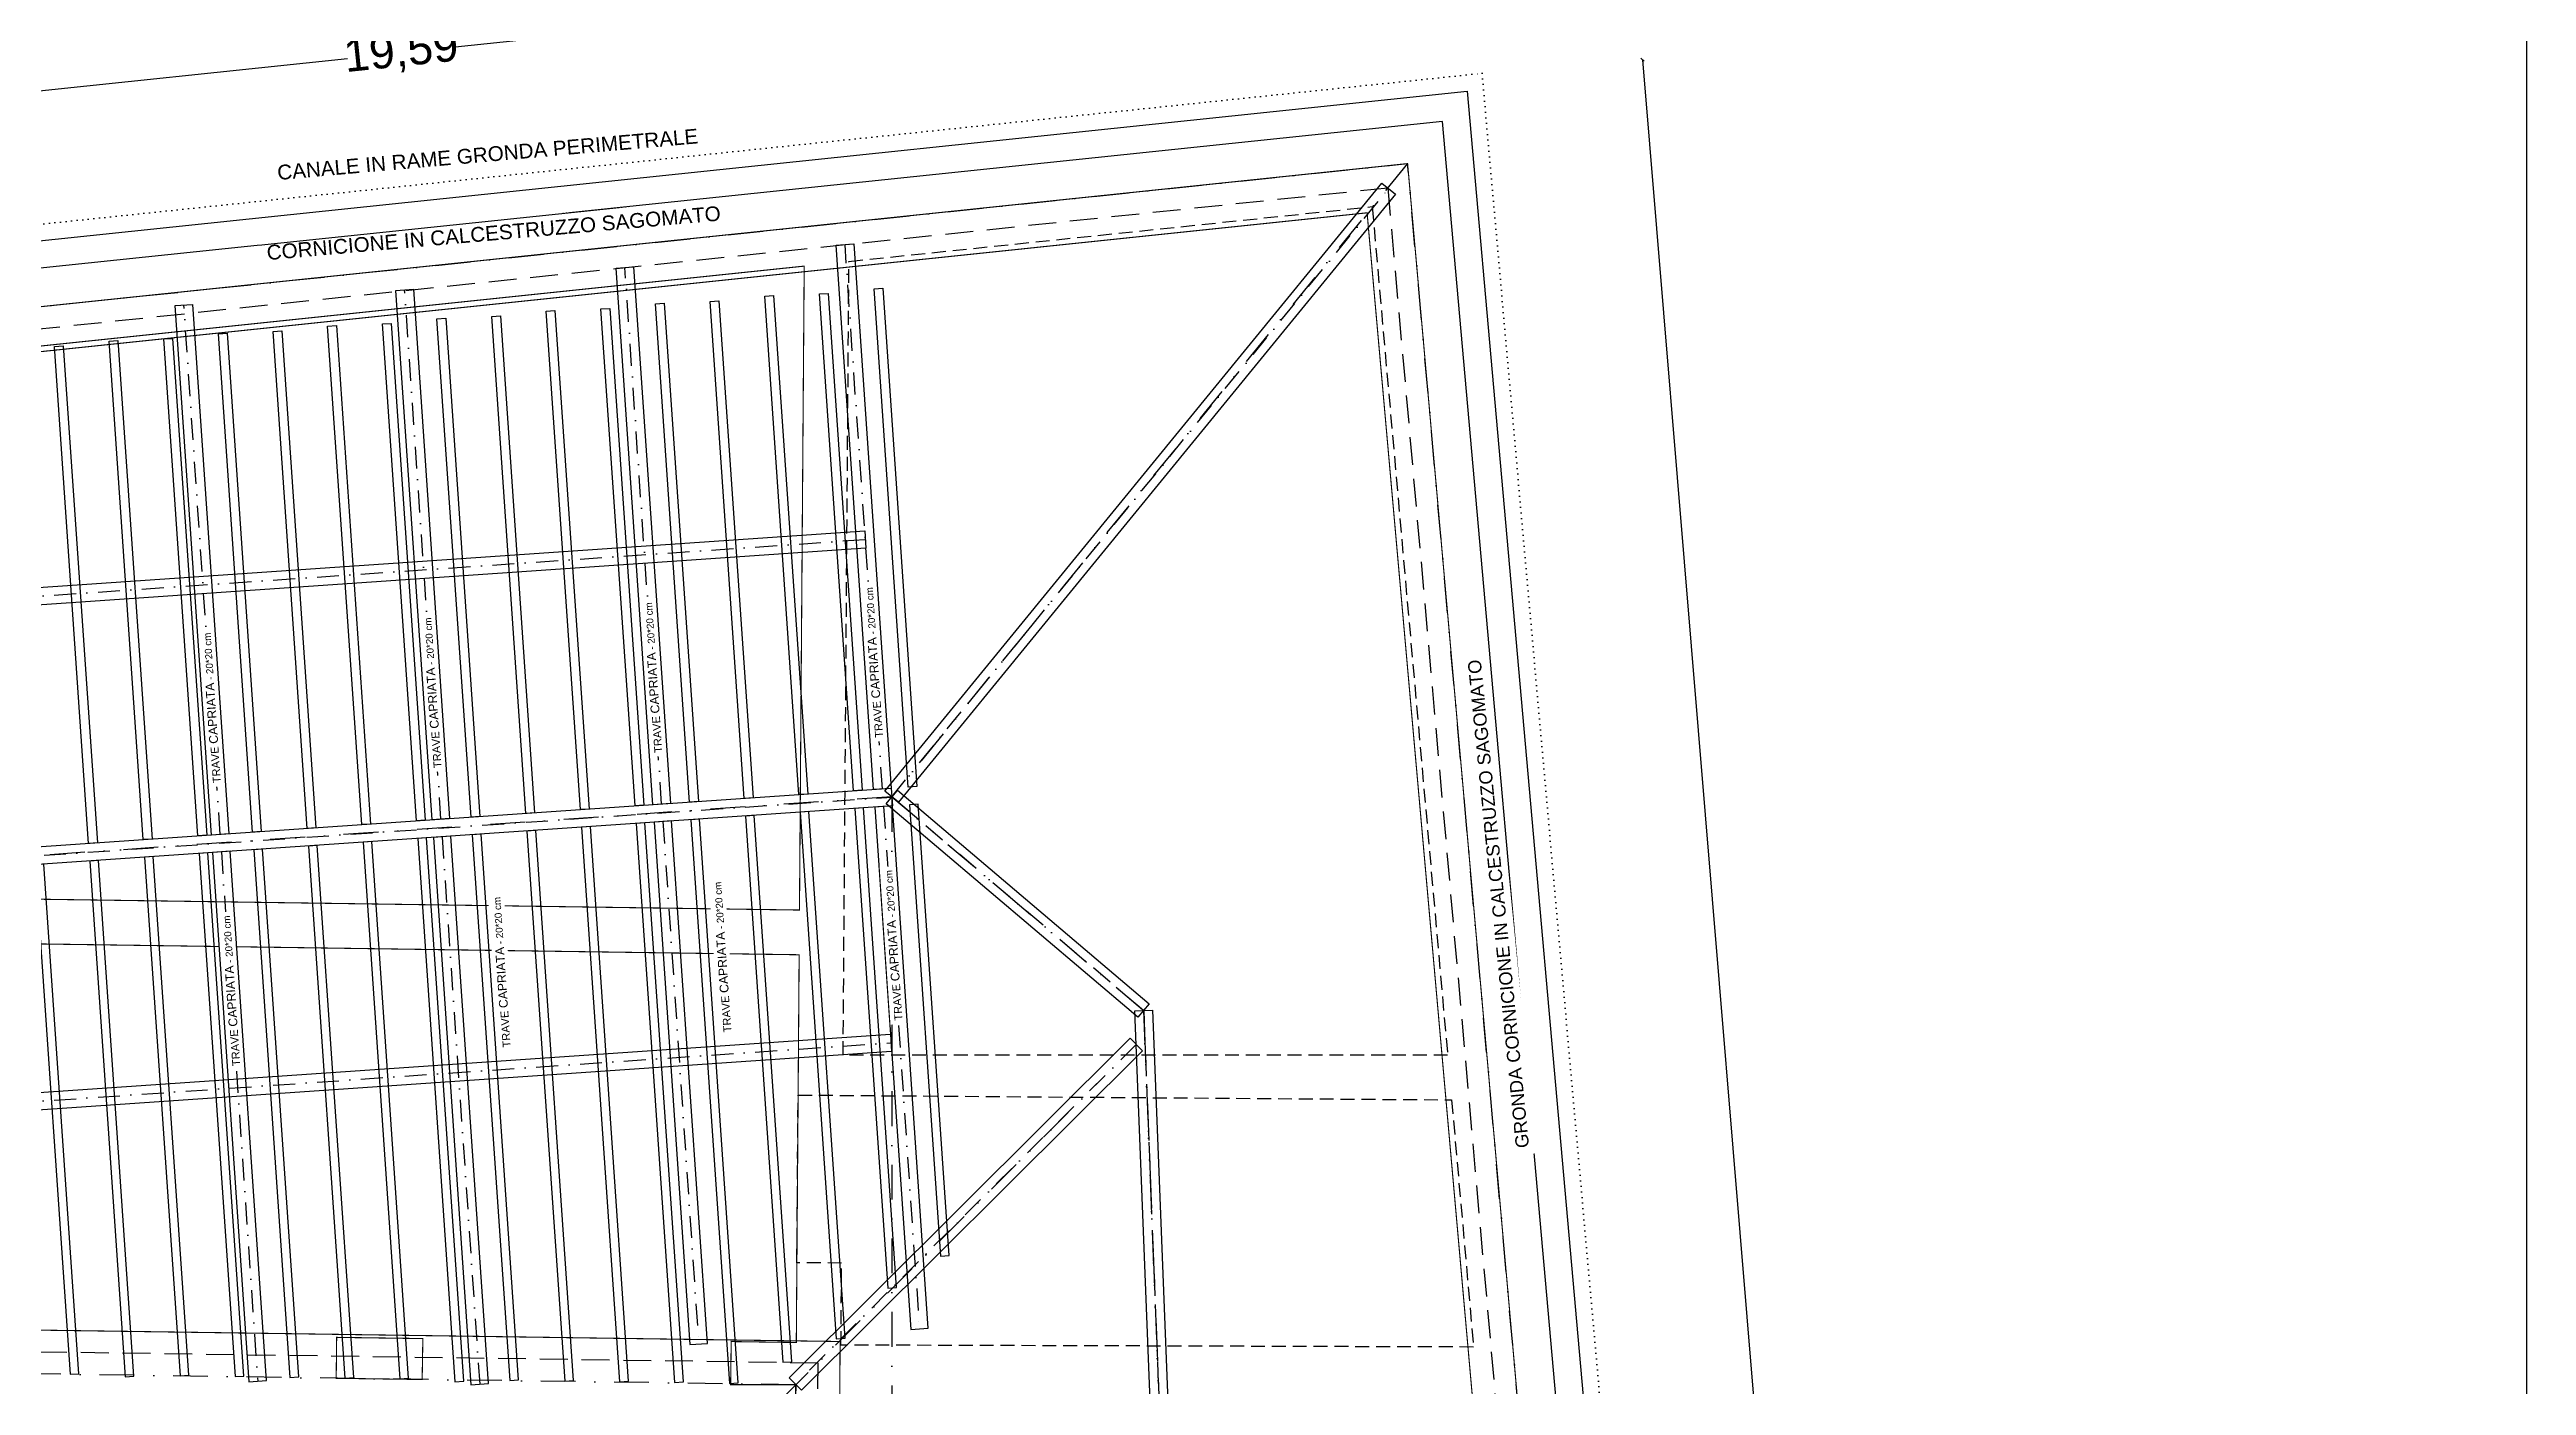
# Model space of a CAD drawing. Header units: millimetres. Extents: x 1607 to 8094, y 411 to 16262.
# Drawn here: x 5832 to 8094, y 11656 to 12876 of the extents above; entities that cross this region are included whole.
import ezdxf

# ---------------------------------------------------------------- set-up
doc = ezdxf.new("R2010")
doc.units = ezdxf.units.MM
for name, pattern in [('PUNTO', [0.25, 0, -0.25]), ('Punto e Tratto', [0.670278, 0.3175, -0.176389, 0, -0.176389]), ('TRATTEGGIATA', [19.05, 12.7, -6.35]), ('TRATTOPUNTO', [1, 0.5, -0.25, 0, -0.25])]:
    doc.linetypes.add(name, pattern=pattern)
for name, color, linetype in [('00_CARPENTERIA CA', 7, 'Continuous'), ('00_CARPENTERIA SECONDARIA', 40, 'Continuous'), ('00_CARPENTERIA TETTO', 5, 'Continuous'), ('00_STRUTTURE MURI', 1, 'Continuous'), ('B_QUOTE_100', 1, 'Continuous'), ('TESTO MEDIO', 2, 'Continuous')]:
    doc.layers.add(name, color=color, linetype=linetype)
doc.styles.add('ARIAL', font='arial.ttf')
doc.styles.get("Standard").update_dxf_attribs({"font": 'arial.ttf'})
doc.dimstyles.new('ARIAL', dxfattribs={"dimtxt": 7, "dimasz": 3, "dimexe": 0.18, "dimexo": 0.0625, "dimgap": 0.09, "dimtad": 0, "dimlfac": 0.01, "dimzin": 0, "dimtxsty": 'Standard', "dimblk": 'OBLIQUE', "dimcen": 0.09, "dimse1": 1, "dimse2": 1, "dimadec": 0, "dimazin": 0, "dimtfac": 1, "dimtofl": 0, "dimtmove": 0, "dimatfit": 3, "dimfxl": 1, "dimtolj": 1, "dimtzin": 0, "dimarcsym": 0})

# ---------------------------------------------------------------- blocks, each defined once
blk = doc.blocks.new('*U254')
at = {"layer": '00_CARPENTERIA TETTO'}
blk.add_lwpolyline([(-19870.9, -4326.2), (-17764.3, -4326.2), (-17764.3, -4342.2), (-19870.9, -4342.2)], close=True, dxfattribs=at)
at = {"layer": '00_CARPENTERIA TETTO', "linetype": 'TRATTOPUNTO', "ltscale": 40}
blk.add_lwpolyline([(-19870.9, -4334.2), (-17764.3, -4334.2)], dxfattribs=at)
blk = doc.blocks.new('*U263')
at = {"layer": '00_CARPENTERIA TETTO'}
blk.add_lwpolyline([(-19870.9, -4326.2), (-18293.1, -4326.2), (-18293.1, -4342.2), (-19870.9, -4342.2)], close=True, dxfattribs=at)
at = {"layer": '00_CARPENTERIA TETTO', "linetype": 'TRATTOPUNTO', "ltscale": 40}
blk.add_lwpolyline([(-19870.9, -4334.2), (-18293.1, -4334.2)], dxfattribs=at)
blk = doc.blocks.new('*U440')
at = {"layer": '00_CARPENTERIA SECONDARIA', "color": 40}
blk.add_lwpolyline([(0, 4), (466.2, 4), (466.2, -4), (0, -4)], close=True, dxfattribs=at)
blk = doc.blocks.new('*U265')
at = {"layer": '00_CARPENTERIA TETTO'}
blk.add_lwpolyline([(-19870.9, -4326.2), (-19386.5, -4326.2), (-19386.5, -4342.2), (-19870.9, -4342.2)], close=True, dxfattribs=at)
at = {"layer": '00_CARPENTERIA TETTO', "linetype": 'TRATTOPUNTO', "ltscale": 40}
blk.add_lwpolyline([(-19870.9, -4334.2), (-19386.5, -4334.2)], dxfattribs=at)
blk = doc.blocks.new('*U272')
at = {"layer": '00_CARPENTERIA TETTO'}
blk.add_lwpolyline([(-19870.9, -4326.2), (-19370.1, -4326.2), (-19370.1, -4342.2), (-19870.9, -4342.2)], close=True, dxfattribs=at)
at = {"layer": '00_CARPENTERIA TETTO', "linetype": 'TRATTOPUNTO', "ltscale": 40}
blk.add_lwpolyline([(-19870.9, -4334.2), (-19370.1, -4334.2)], dxfattribs=at)
blk = doc.blocks.new('*U271')
at = {"layer": '00_CARPENTERIA TETTO'}
blk.add_lwpolyline([(-19870.9, -4326.2), (-19386.7, -4326.2), (-19386.7, -4342.2), (-19870.9, -4342.2)], close=True, dxfattribs=at)
at = {"layer": '00_CARPENTERIA TETTO', "linetype": 'TRATTOPUNTO', "ltscale": 40}
blk.add_lwpolyline([(-19870.9, -4334.2), (-19386.7, -4334.2)], dxfattribs=at)
blk = doc.blocks.new('*U495')
at = {"layer": '00_CARPENTERIA TETTO'}
blk.add_lwpolyline([(-19870.9, -4326.2), (-19380, -4326.2), (-19380, -4342.2), (-19870.9, -4342.2)], close=True, dxfattribs=at)
at = {"layer": '00_CARPENTERIA TETTO', "linetype": 'TRATTOPUNTO', "ltscale": 40}
blk.add_lwpolyline([(-19870.9, -4334.2), (-19380, -4334.2)], dxfattribs=at)
blk = doc.blocks.new('*U264')
at = {"layer": '00_CARPENTERIA TETTO'}
blk.add_lwpolyline([(-19870.9, -4326.2), (-19392.9, -4326.2), (-19392.9, -4342.2), (-19870.9, -4342.2)], close=True, dxfattribs=at)
at = {"layer": '00_CARPENTERIA TETTO', "linetype": 'TRATTOPUNTO', "ltscale": 40}
blk.add_lwpolyline([(-19870.9, -4334.2), (-19392.9, -4334.2)], dxfattribs=at)
blk = doc.blocks.new('*U406')
at = {"layer": '00_CARPENTERIA SECONDARIA', "color": 40}
blk.add_lwpolyline([(0, 4), (454.6, 4), (454.6, -4), (0, -4)], close=True, dxfattribs=at)
blk = doc.blocks.new('*U433')
at = {"layer": '00_CARPENTERIA SECONDARIA', "color": 40}
blk.add_lwpolyline([(0, 4), (471.8, 4), (471.8, -4), (0, -4)], close=True, dxfattribs=at)
blk = doc.blocks.new('*U404')
at = {"layer": '00_CARPENTERIA SECONDARIA', "color": 40}
blk.add_lwpolyline([(0, 4), (456, 4), (456, -4), (0, -4)], close=True, dxfattribs=at)
blk = doc.blocks.new('*U434')
at = {"layer": '00_CARPENTERIA SECONDARIA', "color": 40}
blk.add_lwpolyline([(0, 4), (474.5, 4), (474.5, -4), (0, -4)], close=True, dxfattribs=at)
blk = doc.blocks.new('*U435')
at = {"layer": '00_CARPENTERIA SECONDARIA', "color": 40}
blk.add_lwpolyline([(0, 4), (478.6, 4), (478.6, -4), (0, -4)], close=True, dxfattribs=at)
blk = doc.blocks.new('*U436')
at = {"layer": '00_CARPENTERIA SECONDARIA', "color": 40}
blk.add_lwpolyline([(0, 4), (482.7, 4), (482.7, -4), (0, -4)], close=True, dxfattribs=at)
blk = doc.blocks.new('*U432')
at = {"layer": '00_CARPENTERIA SECONDARIA', "color": 40}
blk.add_lwpolyline([(0, 4), (486.9, 4), (486.9, -4), (0, -4)], close=True, dxfattribs=at)
blk = doc.blocks.new('*U431')
at = {"layer": '00_CARPENTERIA SECONDARIA', "color": 40}
blk.add_lwpolyline([(0, 4), (490.9, 4), (490.9, -4), (0, -4)], close=True, dxfattribs=at)
blk = doc.blocks.new('*U430')
at = {"layer": '00_CARPENTERIA SECONDARIA', "color": 40}
blk.add_lwpolyline([(0, 4), (497.1, 4), (497.1, -4), (0, -4)], close=True, dxfattribs=at)
blk = doc.blocks.new('*U429')
at = {"layer": '00_CARPENTERIA SECONDARIA', "color": 40}
blk.add_lwpolyline([(0, 4), (499.3, 4), (499.3, -4), (0, -4)], close=True, dxfattribs=at)
blk = doc.blocks.new('*U425')
at = {"layer": '00_CARPENTERIA SECONDARIA', "color": 40}
blk.add_lwpolyline([(0, 4), (503.3, 4), (503.3, -4), (0, -4)], close=True, dxfattribs=at)
blk = doc.blocks.new('*U426')
at = {"layer": '00_CARPENTERIA SECONDARIA', "color": 40}
blk.add_lwpolyline([(0, 4), (507.4, 4), (507.4, -4), (0, -4)], close=True, dxfattribs=at)
blk = doc.blocks.new('*U427')
at = {"layer": '00_CARPENTERIA SECONDARIA', "color": 40}
blk.add_lwpolyline([(0, 4), (511.5, 4), (511.5, -4), (0, -4)], close=True, dxfattribs=at)
blk = doc.blocks.new('*U428')
at = {"layer": '00_CARPENTERIA SECONDARIA', "color": 40}
blk.add_lwpolyline([(0, 4), (515.7, 4), (515.7, -4), (0, -4)], close=True, dxfattribs=at)
blk = doc.blocks.new('*U424')
at = {"layer": '00_CARPENTERIA SECONDARIA', "color": 40}
blk.add_lwpolyline([(0, 4), (499.8, 4), (499.8, -4), (0, -4)], close=True, dxfattribs=at)
blk = doc.blocks.new('*U423')
at = {"layer": '00_CARPENTERIA SECONDARIA', "color": 40}
blk.add_lwpolyline([(0, 4), (481.8, 4), (481.8, -4), (0, -4)], close=True, dxfattribs=at)
blk = doc.blocks.new('*U422')
at = {"layer": '00_CARPENTERIA SECONDARIA', "color": 40}
blk.add_lwpolyline([(0, 4), (438.9, 4), (438.9, -4), (0, -4)], close=True, dxfattribs=at)
blk = doc.blocks.new('*U402')
at = {"layer": '00_CARPENTERIA SECONDARIA', "color": 40}
blk.add_lwpolyline([(0, 4), (412.9, 4), (412.9, -4), (0, -4)], close=True, dxfattribs=at)
blk = doc.blocks.new('*U269')
at = {"layer": '00_CARPENTERIA TETTO'}
blk.add_lwpolyline([(-19870.9, -4326.2), (-19431.7, -4326.2), (-19431.7, -4342.2), (-19870.9, -4342.2)], close=True, dxfattribs=at)
at = {"layer": '00_CARPENTERIA TETTO', "linetype": 'TRATTOPUNTO', "ltscale": 40}
blk.add_lwpolyline([(-19870.9, -4334.2), (-19431.7, -4334.2)], dxfattribs=at)
blk = doc.blocks.new('*U496')
at = {"layer": '00_CARPENTERIA TETTO'}
blk.add_lwpolyline([(-19870.9, -4326.2), (-19372.8, -4326.2), (-19372.8, -4342.2), (-19870.9, -4342.2)], close=True, dxfattribs=at)
at = {"layer": '00_CARPENTERIA TETTO', "linetype": 'TRATTOPUNTO', "ltscale": 40}
blk.add_lwpolyline([(-19870.9, -4334.2), (-19372.8, -4334.2)], dxfattribs=at)
blk = doc.blocks.new('*U277')
at = {"layer": '00_CARPENTERIA TETTO'}
blk.add_lwpolyline([(-19870.9, -4326.2), (-19569.6, -4326.2), (-19569.6, -4342.2), (-19870.9, -4342.2)], close=True, dxfattribs=at)
at = {"layer": '00_CARPENTERIA TETTO', "linetype": 'TRATTOPUNTO', "ltscale": 40}
blk.add_lwpolyline([(-19870.9, -4334.2), (-19569.6, -4334.2)], dxfattribs=at)
blk = doc.blocks.new('*U491')
at = {"layer": '00_CARPENTERIA TETTO'}
blk.add_lwpolyline([(-19870.9, -4326.2), (-19154, -4326.2), (-19154, -4342.2), (-19870.9, -4342.2)], close=True, dxfattribs=at)
at = {"layer": '00_CARPENTERIA TETTO', "linetype": 'TRATTOPUNTO', "ltscale": 40}
blk.add_lwpolyline([(-19870.9, -4334.2), (-19154, -4334.2)], dxfattribs=at)
blk = doc.blocks.new('*U497')
at = {"layer": '00_CARPENTERIA TETTO', "color": 40}
blk.add_lwpolyline([(0, 8), (1464.1, 8), (1464.1, -8), (0, -8)], close=True, dxfattribs=at)
at = {"layer": '00_CARPENTERIA TETTO', "color": 40, "linetype": 'TRATTOPUNTO', "ltscale": 40}
blk.add_lwpolyline([(0, 0), (1464.1, 0)], dxfattribs=at)
blk = doc.blocks.new('*U498')
at = {"layer": '00_CARPENTERIA TETTO', "color": 40}
blk.add_lwpolyline([(0, 8), (1487.6, 8), (1487.6, -8), (0, -8)], close=True, dxfattribs=at)
at = {"layer": '00_CARPENTERIA TETTO', "color": 40, "linetype": 'TRATTOPUNTO', "ltscale": 40}
blk.add_lwpolyline([(0, 0), (1487.6, 0)], dxfattribs=at)
blk = doc.blocks.new('_OBLIQUE')
at = {"color": 0, "linetype": 'ByBlock'}
blk.add_line((-0.5, -0.5), (0.5, 0.5), dxfattribs=at)
blk = doc.blocks.new('*D580')
at = {"layer": 'B_QUOTE_100', "color": 0, "lineweight": -2, "transparency": 16777216}
for p, q in [((7127.5, 12974.6), (6202.5, 12877.8)), ((5179.4, 12770.7), (6104.4, 12867.5))]:
    blk.add_line(p, q, dxfattribs=at)
at = {"layer": 'Defpoints', "color": 0, "transparency": 16777216}
for p in [(7127.5, 12974.6), (7140.1, 12854.1), (5192, 12650.2)]:
    blk.add_point(p, dxfattribs=at)
at = {"layer": 'B_QUOTE_100', "color": 0, "lineweight": -2, "transparency": 16777216, "xscale": 3, "yscale": 3, "zscale": 3}
for p, rotation in [((7127.5, 12974.6), 5.97474874367902), ((5179.4, 12770.7), 185.974748743679)]:
    blk.add_blockref('_OBLIQUE', p, dxfattribs=dict(at, rotation=rotation))
at = {"layer": 'B_QUOTE_100', "color": 0, "transparency": 16777216, "insert": (6153.4, 12872.6), "char_height": 30, "attachment_point": 5, "rotation": 5.9747}
blk.add_mtext('\\A1;19,59', dxfattribs=at)
blk = doc.blocks.new('*D595')
at = {"layer": 'B_QUOTE_100', "color": 0, "lineweight": -2, "transparency": 16777216}
for p, q in [((7286.6, 12866.3), (7388.3, 11642.1)), ((7498.4, 10316.4), (7396.7, 11540.5))]:
    blk.add_line(p, q, dxfattribs=at)
at = {"layer": 'Defpoints', "color": 0, "transparency": 16777216}
for p in [(7140.1, 12854.1), (7286.6, 12866.3), (7351.8, 10304.2)]:
    blk.add_point(p, dxfattribs=at)
at = {"layer": 'B_QUOTE_100', "color": 0, "lineweight": -2, "transparency": 16777216, "xscale": 3, "yscale": 3, "zscale": 3}
for p, rotation in [((7286.6, 12866.3), 94.74716425658558), ((7498.4, 10316.4), 274.7471642565856)]:
    blk.add_blockref('_OBLIQUE', p, dxfattribs=dict(at, rotation=rotation))
at = {"layer": 'B_QUOTE_100', "color": 0, "transparency": 16777216, "insert": (7392.5, 11591.3), "char_height": 30, "attachment_point": 5, "rotation": 274.7472}
blk.add_mtext('\\A1;25,59', dxfattribs=at)

msp = doc.modelspace()

# ---------------------------------------------------------------- linework, layer by layer
at = {"layer": '00_CARPENTERIA CA', "linetype": 'TRATTEGGIATA', "ltscale": 2}
msp.add_lwpolyline([(3687.023, 4783.244), (3652.716, 7958.356), (3463.149, 7955.448), (3423.866, 9608.062), (3562.661, 9605.729), (3569.764, 10028.195), (3420.803, 10030.7), (3425.899, 10333.793), (3450.296, 10333.383), (3467.373, 12288.713), (4088.208, 12278.917), (4084.274, 12552.551), (4566.086, 12560.057), (4538.769, 14460.005), (5104.589, 14290.066), (5096.523, 12544.697), (7054.021, 12749.566), (7273.365, 10283.634), (7417.727, 9964.159), (7479.592, 8580.245), (7468.369, 7689.594), (7493.922, 7689.465), (7552.598, 4001.144)], dxfattribs=at)
msp.add_lwpolyline([(4408.055, 10317.308), (6523.672, 10281.713), (6533.905, 11676.692), (4431.424, 11706.585)], close=True, dxfattribs=at)
at = {"layer": '00_CARPENTERIA TETTO', "color": 7, "linetype": 'PUNTO', "ltscale": 20}
msp.add_lwpolyline([(5116.974, 12642.356), (7140.098, 12854.093), (7366.565, 10308.085), (7511.817, 9986.641), (7556.577, 8985.369), (6583.641, 8995.018), (6584.069, 8909.282), (6584.069, 8833.984), (4135.611, 8876.207)], dxfattribs=at)
at = {"layer": '00_CARPENTERIA TETTO'}
msp.add_lwpolyline([(5116.904, 12627.267), (7126.507, 12837.589), (7351.849, 10304.224), (7496.96, 9983.091), (7540.884, 9000.525), (6568.566, 9010.168), (6569.069, 8909.245), (6569.069, 8849.245), (4120.339, 8891.473)], dxfattribs=at)
at = {"layer": '00_CARPENTERIA TETTO', "linetype": 'Punto e Tratto', "ltscale": 100}
for points in [[(7072.142, 12771.572), (6601.246, 12193.588), (5027.101, 12085.317), (3826.715, 12085.317), (3447.549, 12309.028), (4067.914, 12299.24), (4063.989, 12572.237), (4545.801, 12579.743), (4545.871, 12574.934), (4616.234, 12574.934), (4820.212, 12573.991), (5016.626, 12567.372), (5116.625, 12566.91), (7072.142, 12771.572)], [(7020.095, 9415.181), (7037.03, 9005.485), (7480.801, 9001.049), (7437.535, 9968.892), (7292.986, 10288.782), (7072.142, 12771.572), (6601.246, 12193.588), (6831.129, 11998.525), (6913.77, 9893.557), (6822.243, 9799.587), (7020.095, 9415.181), (7020.095, 9415.181)], [(6601.212, 12193.329), (6601.212, 10327.154)], [(6831.914, 11978.54), (6905.123, 10113.802)], [(6454.928, 11598.144), (6795.977, 11939.193)]]:
    msp.add_lwpolyline(points, dxfattribs=at)
msp.add_lwpolyline([(4428.388, 10336.969), (6503.82, 10302.049), (6513.76, 11656.976), (4451.086, 11686.304)], close=True, dxfattribs=at)
at = {"layer": '00_STRUTTURE MURI', "const_width": 1}
for points in [[(3667.243, 4762.799), (3632.934, 7938.05), (3443.626, 7935.147), (3403.376, 9628.409), (3543, 9626.062), (3549.431, 10008.534), (3400.47, 10011.039), (3406.238, 10354.126), (3430.473, 10353.719), (3447.549, 12309.028), (4067.914, 12299.24), (4063.989, 12572.237), (4545.801, 12579.743), (4518.379, 14487.012), (5124.658, 14304.921), (5116.625, 12566.91), (7072.142, 12771.572), (7292.986, 10288.782), (7437.535, 9968.892), (7499.197, 8589.542), (7499.711, 8589.542), (7488.621, 7709.492), (7513.608, 7709.366), (7572.914, 3981.47)], [(3707.612, 4804.524), (3673.307, 7979.492), (3483.47, 7976.58), (3445.193, 9586.883), (3583.126, 9584.564), (3590.928, 10048.66), (3441.968, 10051.164), (3446.363, 10312.629), (3470.929, 10312.216), (3488.006, 12267.567), (4109.332, 12257.764), (4105.388, 12532.06), (4587.201, 12539.566), (4559.993, 14431.895), (5083.699, 14274.604), (5075.598, 12521.575), (7035.159, 12726.66), (7252.941, 10278.276), (7397.109, 9959.233), (7458.769, 8579.911), (7447.289, 7668.882), (7473.432, 7668.75), (7531.452, 4021.623)]]:
    msp.add_lwpolyline(points, dxfattribs=at)
at = {"layer": '00_STRUTTURE MURI', "linetype": 'TRATTEGGIATA'}
for points in [[(6562.1, 12682.281), (7039.782, 12732.274), (7108.669, 11957.824), (6556.786, 11957.824)], [(6515.7, 11921.356), (7112.302, 11916.979), (7132.37, 11691.366), (6554.844, 11693.16), (6555.393, 11767.995), (6514.577, 11768.294)]]:
    msp.add_lwpolyline(points, close=True, dxfattribs=at)
at = {"layer": '00_STRUTTURE MURI', "const_width": 1}
for points in [[(5780.296, 12600.458), (6521.25, 12678.005), (6516.938, 12090.242), (5773.184, 12100.829)], [(4387.721, 10297.648), (6543.523, 10261.376), (6554.05, 11696.408), (4411.763, 11726.867)], [(6094.392, 11700.193), (6173.085, 11699.096), (6172.462, 11661.732), (6093.974, 11662.825)]]:
    msp.add_lwpolyline(points, close=True, dxfattribs=at)
at = {"layer": '00_STRUTTURE MURI', "linetype": 'TRATTEGGIATA', "const_width": 1}
msp.add_lwpolyline([(5714.602, 12629.493), (5479.518, 12604.89), (5483.766, 12564.294), (5453.922, 12561.17), (5446.854, 12064.653), (4107.837, 12084.131), (4104.769, 11727.855), (4507.75, 11721.245), (4507.75, 11686.304), (4507.26, 11685.533), (4451.086, 11686.304), (4428.388, 10336.942), (6503.82, 10302.049), (6513.76, 11656.976), (6454.063, 11656.976), (6454.611, 11696.358), (6514.043, 11695.53), (6516.639, 12049.425), (5731.789, 12060.597), (5739.34, 12591.042), (5718.851, 12588.897)], close=True, dxfattribs=at)

# ---------------------------------------------------------------- block references
at = {"layer": '00_CARPENTERIA SECONDARIA', "rotation": 93.92534918941581}
for name, p in [('*U406', (6470.555, 12192.451)), ('*U404', (6520.437, 12195.874)), ('*U406', (6570.32, 12199.296)), ('*U404', (6620.203, 12202.719)), ('*U406', (6071.493, 12165.068)), ('*U404', (6121.376, 12168.491)), ('*U406', (6271.024, 12178.759)), ('*U404', (6320.907, 12182.182)), ('*U406', (5871.962, 12151.377)), ('*U404', (5921.845, 12154.8))]:
    msp.add_blockref(name, p, dxfattribs=at)
at = {"layer": '00_CARPENTERIA SECONDARIA', "xscale": -1, "rotation": 93.92534918941584}
for name, p in [('*U426', (6322.011, 12166.084)), ('*U427', (6371.894, 12169.507)), ('*U423', (6521.542, 12179.775)), ('*U422', (6571.425, 12183.198)), ('*U402', (6621.307, 12186.621)), ('*U432', (6072.598, 12148.97)), ('*U431', (6122.48, 12152.392)), ('*U430', (6172.363, 12155.815)), ('*U425', (6272.128, 12162.661)), ('*U440', (5823.184, 12131.855)), ('*U433', (5873.067, 12135.278)), ('*U434', (5922.95, 12138.701))]:
    msp.add_blockref(name, p, dxfattribs=at)
at = {"layer": '00_CARPENTERIA TETTO'}
for name, p, rotation in [('*U496', (908.309, 31728.335), 93.92534918940856), ('*U265', (303.73, 31686.864), 93.92534918940856), ('*U265', (505.256, 31700.692), 93.92534918940856), ('*U263', (24554.688, 17769.677), 3.925349189415819), ('*U254', (11941.563, -7687.059), 272.2482568534508), ('*U269', (-4193.969, -5127.345), 224.8920514525622)]:
    msp.add_blockref(name, p, dxfattribs=dict(at, rotation=rotation))
at = {"layer": '00_CARPENTERIA TETTO', "xscale": -1, "rotation": 93.92534918940856}
for name, p in [('*U264', (3428.47, -7950.016)), ('*U264', (3629.998, -7936.217)), ('*U271', (3025.419, -7977.687)), ('*U272', (3226.945, -7963.859))]:
    msp.add_blockref(name, p, dxfattribs=at)

# ---------------------------------------------------------------- next in the draw order: texts
at = {"layer": 'TESTO MEDIO', "insert": (6232.278, 12779.974), "char_height": 12, "attachment_point": 5, "rotation": 4.987168, "line_spacing_factor": 0.967741, "style": 'ARIAL', "bg_fill": 3, "box_fill_scale": 1.5, "bg_fill_color": 256, "bg_fill_transparency": 0}
msp.add_mtext('{\\H1.125x;\\C10;CANALE IN RAME GRONDA PERIMETRALE}', dxfattribs=at)

# ---------------------------------------------------------------- next in the draw order: texts
at = {"layer": 'TESTO MEDIO', "insert": (6237.737, 12708.166), "char_height": 12, "attachment_point": 5, "rotation": 4.987168, "line_spacing_factor": 0.967741, "style": 'ARIAL', "bg_fill": 3, "box_fill_scale": 1.5, "bg_fill_color": 256, "bg_fill_transparency": 0}
msp.add_mtext('{\\H1.125x;\\C10;CORNICIONE IN CALCESTRUZZO SAGOMATO}', dxfattribs=at)

# ---------------------------------------------------------------- next in the draw order: linework, layer by layer
at = {"layer": '00_CARPENTERIA TETTO', "color": 4}
msp.add_lwpolyline([(7437.535, 9968.892), (7451.832, 10022.249), (7327.323, 10297.79), (7103.855, 12810.082), (5119.507, 12602.402)], dxfattribs=at)

# ---------------------------------------------------------------- next in the draw order: block references
at = {"layer": '00_CARPENTERIA TETTO', "rotation": 93.92534918940856}
msp.add_blockref('*U495', (706.781, 31714.535), dxfattribs=at)

# ---------------------------------------------------------------- next in the draw order: dimensions: what is measured, and where the dimension line sits
at = {"layer": 'B_QUOTE_100'}
dim = msp.add_aligned_dim(p1=(5192.011, 12650.209), p2=(7140.098, 12854.093), distance=121.138, dimstyle='ARIAL', override={"dimtxt": 30}, dxfattribs=at)
dim.commit()
dim.dimension.update_dxf_attribs({"geometry": '*D580', "text_midpoint": (6153.445, 12872.632)})

# ---------------------------------------------------------------- next in the draw order: texts
at = {"layer": 'TESTO MEDIO', "attachment_point": 5, "line_spacing_factor": 0.967741, "style": 'ARIAL', "bg_fill": 3, "box_fill_scale": 1.5, "bg_fill_color": 256, "bg_fill_transparency": 0}
for s, insert, char_height, rotation in [('{\\H1.125x;\\C10;TRAVE\\H0.8889x;\\C7; \\H1.25x;CAPRIATA\\H0.8x; - 20*20 cm}', (6383.096, 12302.363), 6.4, 93.925349), ('{\\H1.125x;\\C10;TRAVE\\H0.8889x;\\C7; \\H1.25x;CAPRIATA\\H0.8x; - 20*20 cm}', (6584.624, 12316.162), 6.4, 93.925349), ('{\\H1.125x;\\C10;TRAVE\\H0.8889x;\\C7; \\H1.25x;CAPRIATA\\H0.8x; - 20*20 cm}', (6181.57, 12288.52), 6.4, 93.925349), ('{\\H1.125x;\\C10;TRAVE\\H0.8889x;\\C7; \\H1.25x;CAPRIATA\\H0.8x; - 20*20 cm}', (5980.044, 12274.692), 6.4, 93.925349), ('{\\C10;GRONDA CORNICIONE IN CALCESTRUZZO SAGOMATO}', (7155.082, 12095.911), 12, 95.674519), ('{\\H1.125x;\\C10;TRAVE\\H0.8889x;\\C7; \\H1.25x;CAPRIATA\\H0.8x; - 20*20 cm}', (6602.339, 12057.981), 6.4, 93.925349), ('{\\H1.125x;\\C10;TRAVE\\H0.8889x;\\C7; \\H1.25x;CAPRIATA\\H0.8x; - 20*20 cm}', (6244.656, 12033.453), 6.4, 93.925349), ('{\\H1.125x;\\C10;TRAVE\\H0.8889x;\\C7; \\H1.25x;CAPRIATA\\H0.8x; - 20*20 cm}', (6446.181, 12047.295), 6.4, 93.925349), ('{\\H1.125x;\\C10;TRAVE\\H0.8889x;\\C7; \\H1.25x;CAPRIATA\\H0.8x; - 20*20 cm}', (5997.76, 12016.511), 6.4, 93.925349)]:
    msp.add_mtext(s, dxfattribs=dict(at, insert=insert, char_height=char_height, rotation=rotation))

# ---------------------------------------------------------------- next in the draw order: linework, layer by layer
at = {"layer": 'B_QUOTE_100'}
msp.add_lwpolyline([(1607.439, 14744.098), (8093.642, 14744.098), (8093.642, 3713.066), (1607.439, 3713.066)], close=True, dxfattribs=at)

# ---------------------------------------------------------------- next in the draw order: block references
at = {"layer": '00_CARPENTERIA SECONDARIA', "rotation": 93.92534918941581}
for name, p in [('*U404', (6420.672, 12189.028)), ('*U406', (6171.258, 12171.914)), ('*U406', (6370.789, 12185.605)), ('*U406', (5971.728, 12158.222)), ('*U404', (6021.61, 12161.645))]:
    msp.add_blockref(name, p, dxfattribs=at)
at = {"layer": '00_CARPENTERIA SECONDARIA', "xscale": -1, "rotation": 93.92534918941584}
for name, p in [('*U428', (6421.777, 12172.929)), ('*U424', (6471.659, 12176.352)), ('*U436', (6022.715, 12145.547)), ('*U429', (6222.246, 12159.238)), ('*U435', (5972.832, 12142.124))]:
    msp.add_blockref(name, p, dxfattribs=at)
at = {"layer": '00_CARPENTERIA TETTO'}
for name, p, rotation in [('*U491', (15820.234, 30322.237), 50.7404661941457), ('*U404', (6221.141, 12175.337), 93.92534918941581), ('*U277', (-11125.674, 21547.974), 139.6912600221703)]:
    msp.add_blockref(name, p, dxfattribs=dict(at, rotation=rotation))
at = {"layer": '00_CARPENTERIA TETTO', "linetype": 'Continuous', "rotation": 3.925349189408777}
for name, p in [('*U497', (5116.418, 12328.271)), ('*U498', (5116.418, 11867.249))]:
    msp.add_blockref(name, p, dxfattribs=at)

# ---------------------------------------------------------------- next in the draw order: dimensions: what is measured, and where the dimension line sits
at = {"layer": 'B_QUOTE_100'}
dim = msp.add_aligned_dim(p1=(7351.849, 10304.224), p2=(7140.098, 12854.093), distance=-147.016, dimstyle='ARIAL', override={"dimtxt": 30}, dxfattribs=at)
dim.commit()
dim.dimension.update_dxf_attribs({"geometry": '*D595', "text_midpoint": (7392.485, 11591.326)})

doc.saveas('drawing.dxf')
